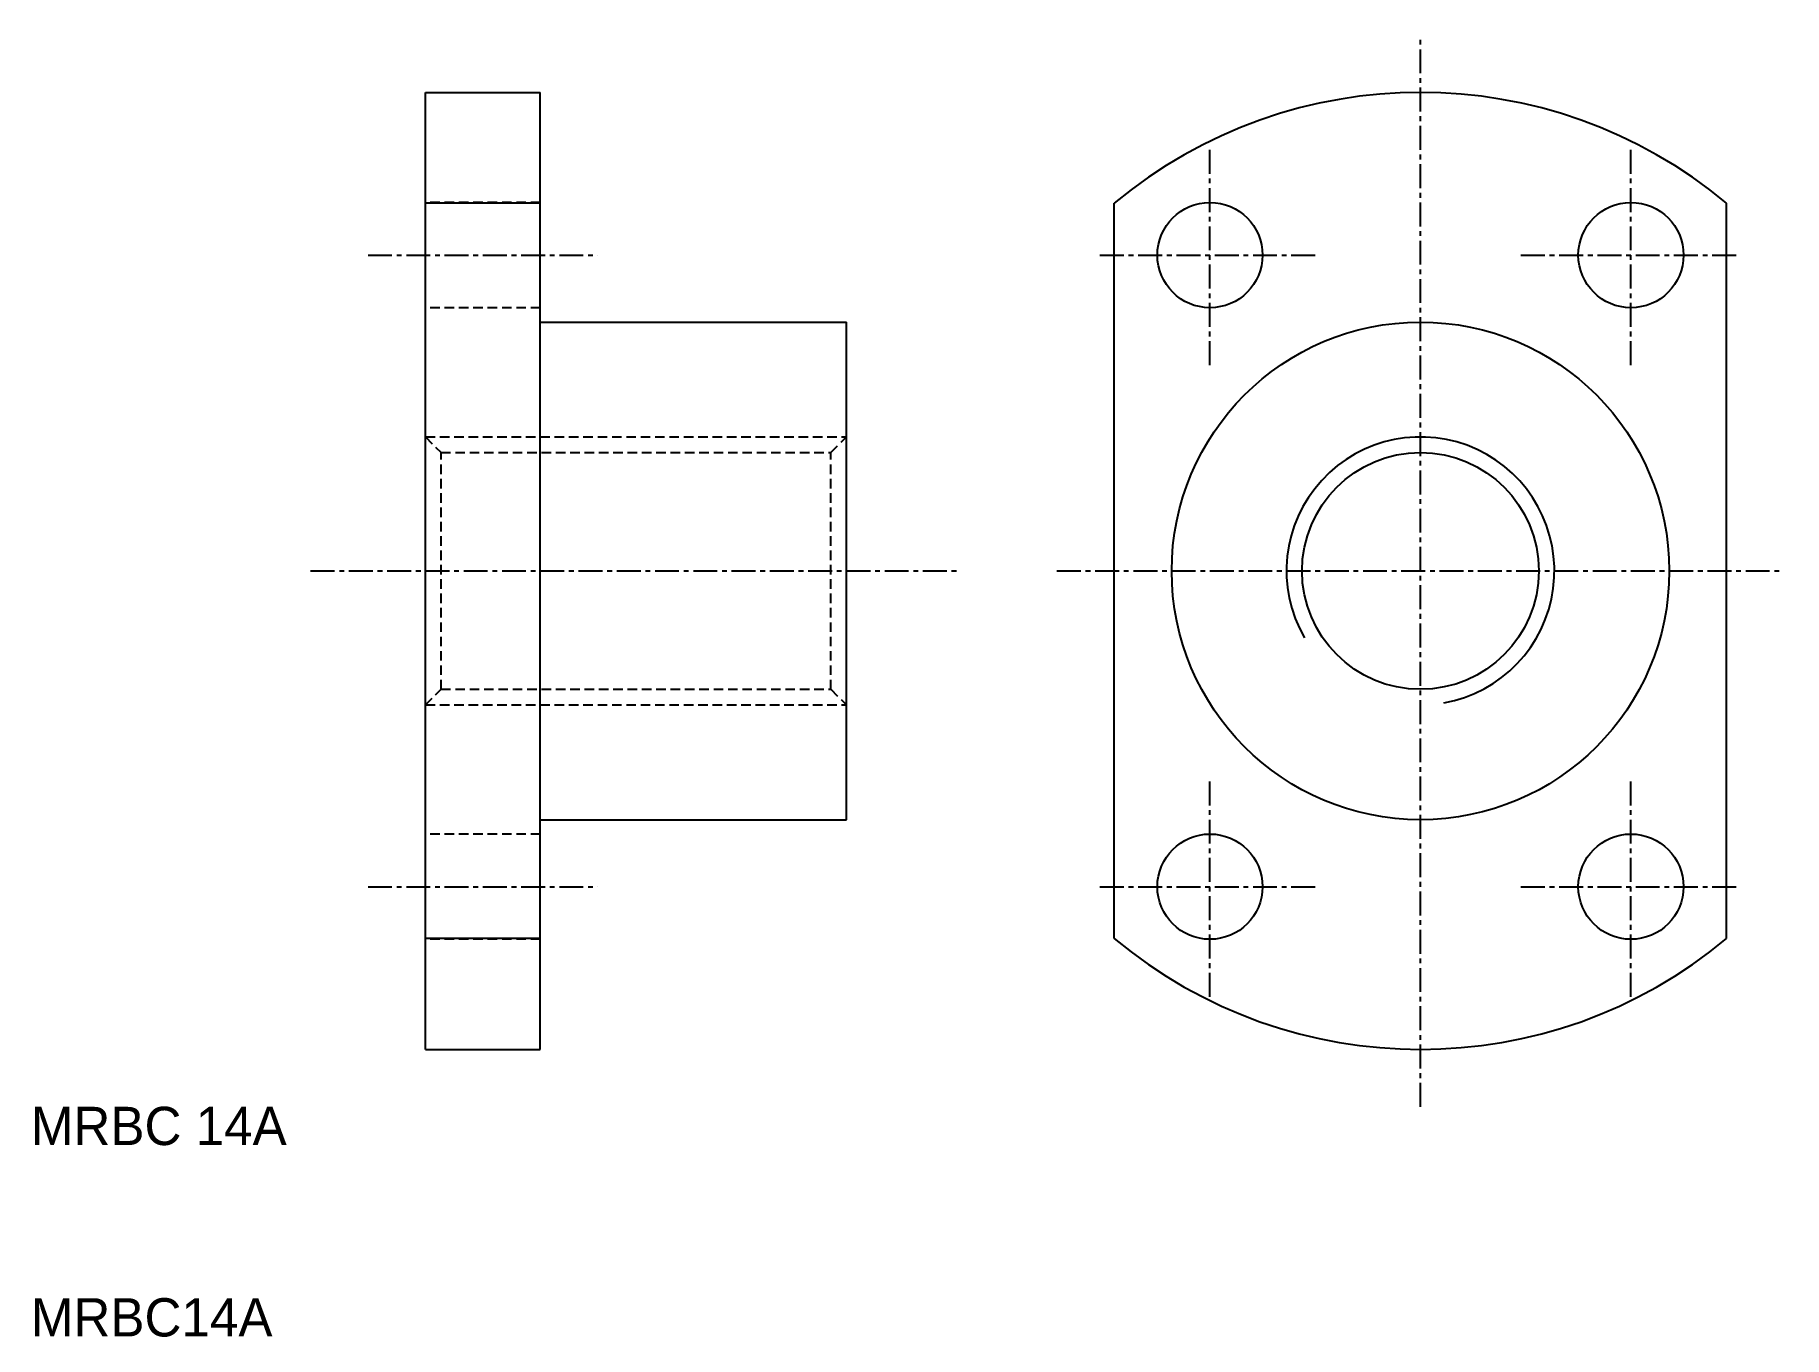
# Model space of a CAD drawing. Extents: x 10.2 to 101.6, y 10 to 78.
import ezdxf

# ---------------------------------------------------------------- set-up
doc = ezdxf.new("R2010")
doc.units = 0
doc.linetypes.add('CENTER', pattern=[2, 1.25, -0.25, 0.25, -0.25])
doc.linetypes.add('DASHED', pattern=[0.75, 0.5, -0.25])
doc.layers.get('0').update_dxf_attribs({"linetype": 'CONTINUOUS'})
doc.layers.add('CENTER', color=1, linetype='CENTER')

msp = doc.modelspace()

# ---------------------------------------------------------------- linework, layer by layer
at = {"color": 7, "linetype": 'CONTINUOUS'}
for p, q in [((30.627, 25), (30.627, 75)), ((30.627, 75), (36.627, 75)), ((36.627, 25), (36.627, 75)), ((66.627, 30.791), (66.627, 69.209)), ((98.627, 30.791), (98.627, 69.209)), ((36.627, 63), (52.627, 63)), ((52.627, 37), (52.627, 63)), ((36.627, 37), (52.627, 37)), ((30.627, 25), (36.627, 25))]:
    msp.add_line(p, q, dxfattribs=at)
at = {"color": 3, "linetype": 'DASHED'}
for p, q in [((36.627, 69.25), (30.627, 69.25)), ((36.627, 63.75), (30.627, 63.75)), ((30.627, 57), (52.627, 57)), ((30.627, 57), (31.439, 56.188)), ((51.815, 56.188), (52.627, 57)), ((31.439, 43.812), (31.439, 56.188)), ((31.439, 56.188), (51.815, 56.188)), ((51.815, 43.812), (51.815, 56.188)), ((30.627, 43), (31.439, 43.812)), ((30.627, 43), (52.627, 43)), ((31.439, 43.812), (51.815, 43.812)), ((51.815, 43.812), (52.627, 43)), ((36.627, 36.25), (30.627, 36.25)), ((36.627, 30.75), (30.627, 30.75))]:
    msp.add_line(p, q, dxfattribs=at)
for p, q in [((36.627, 69.209), (30.627, 69.209)), ((36.627, 30.791), (30.627, 30.791))]:
    msp.add_line(p, q)
at = {"color": 7, "linetype": 'CONTINUOUS'}
for centre, radius in [((71.627, 66.5), 2.75), ((93.627, 66.5), 2.75), ((82.627, 50), 13), ((82.627, 50), 6.188), ((71.627, 33.5), 2.75), ((93.627, 33.5), 2.75)]:
    msp.add_circle(centre, radius, dxfattribs=at)
for start, end in [(50.20818, 129.79182), (230.20818, 309.79182)]:
    msp.add_arc((82.627, 50), 25, start, end, dxfattribs=at)
at = {"color": 3, "linetype": 'CONTINUOUS'}
msp.add_arc((82.627, 50), 7, 280, 210, dxfattribs=at)
at = {"layer": 'CENTER', "color": 1, "linetype": 'CENTER'}
for p, q in [((82.627, 22), (82.627, 78)), ((71.627, 60.75), (71.627, 72.25)), ((93.627, 60.75), (93.627, 72.25)), ((27.627, 66.5), (39.627, 66.5)), ((65.877, 66.5), (77.377, 66.5)), ((87.877, 66.5), (99.377, 66.5)), ((24.627, 50), (58.627, 50)), ((63.627, 50), (101.627, 50)), ((71.627, 27.75), (71.627, 39.25)), ((93.627, 27.75), (93.627, 39.25)), ((27.627, 33.5), (39.627, 33.5)), ((65.877, 33.5), (77.377, 33.5)), ((87.877, 33.5), (99.377, 33.5))]:
    msp.add_line(p, q, dxfattribs=at)

# ---------------------------------------------------------------- texts
at = {"color": 7, "linetype": 'CONTINUOUS'}
for s, p in [('MRBC 14A', (10, 20)), ('MRBC14A', (10, 10))]:
    msp.add_text(s, height=2, dxfattribs=at).set_placement(p)

doc.saveas('drawing.dxf')
